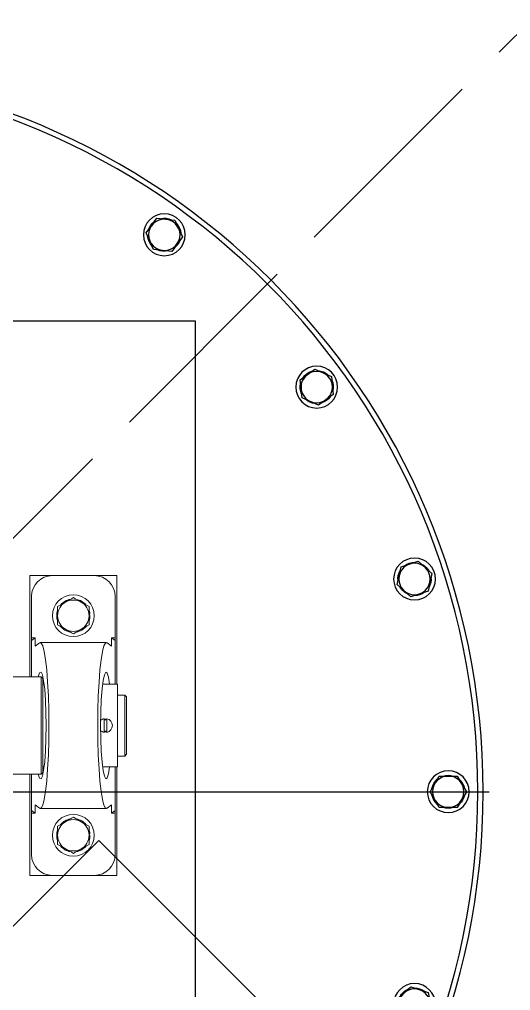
# Model space of a CAD drawing. Header units: millimetres. Extents: x 163705 to 1616509, y 81827 to 302547.
# Drawn here: x 251077 to 251359, y 152976 to 153534 of the extents above; entities that cross this region are included whole.
import ezdxf

# ---------------------------------------------------------------- set-up
doc = ezdxf.new("R2010")
doc.units = ezdxf.units.MM
doc.header["$LTSCALE"] = 10
doc.linetypes.add('ACAD_ISO02W100', pattern=[15, 12, -3])
for name, color, linetype, lineweight in [('1-文本', 4, 'Continuous', 0), ('1-标注', 3, 'Continuous', 0), ('1-虚线', 8, 'ACAD_ISO02W100', 0)]:
    doc.layers.add(name, color=color, linetype=linetype, lineweight=lineweight)

# ---------------------------------------------------------------- blocks, each defined once
blk = doc.blocks.new('A$Cf96f6bcf')
at = {"layer": '1-文本', "lineweight": -2}
blk.add_lwpolyline([(-15.9, 8.89), (-21.09, -0.11), (-15.9, -9.11), (-5.51, -9.11), (-0.31, -0.11), (-5.51, 8.89)], close=True, dxfattribs=at)
blk.add_circle((-10.7, -0.11), 12, dxfattribs=at)
for start, end in [(131.3283, 168.6717), (71.3283, 108.6717), (11.3283, 48.6717), (191.3283, 228.6717), (311.3283, 348.6717), (251.3283, 288.6717)]:
    blk.add_arc((-10.7, -0.11), 9.5, start, end, dxfattribs=at)
blk = doc.blocks.new('*X42')
at = {"layer": '1-文本', "lineweight": -2}
blk.add_circle((0, 0), 9, dxfattribs=at)
at = {"layer": '1-文本', "lineweight": -2, "rotation": 341.9999999999995}
blk.add_blockref('A$Cf96f6bcf', (10.21, -3.2), dxfattribs=at)
blk = doc.blocks.new('*X41')
at = {"layer": '1-文本', "lineweight": -2}
for p, rotation in [((6985.73, -26711.14), 287.9999999999996), ((6863.67, -26730.47), 305.9999999999995), ((7107.79, -26730.47), 269.9999999999996), ((7217.9, -26786.57), 251.9999999999996), ((7305.29, -26873.96), 233.9999999999996)]:
    blk.add_blockref('*X42', p, dxfattribs=dict(at, rotation=rotation))
blk = doc.blocks.new('A$C9d1c03df')
at = {"layer": '1-文本', "lineweight": -2}
for q in [(-1202.24, 198.22), (3.15, -1.78)]:
    blk.add_line((3.15, 198.22), q, dxfattribs=at)
blk = doc.blocks.new('*X51')
at = {"ltscale": 2}
blk.add_line((0, 83), (0, 418.5), dxfattribs=at)
blk = doc.blocks.new('A$C2352ff67')
at = {"layer": '1-文本', "lineweight": -2}
for p, q in [((1967.18, 850.01), (2387.18, 850.01)), ((2387.18, 850.01), (2387.18, 349.99))]:
    blk.add_line(p, q, dxfattribs=at)
for radius in [415, 412]:
    blk.add_circle((2117.18, 600), radius, dxfattribs=at)
at = {"layer": '1-标注'}
for points in [[(2172.68, 809.51), (2171.68, 810.51), (2170.87, 810.51), (2168.53, 810.51), (2164.88, 810.51), (2160.28, 810.51), (2155.18, 810.51), (2150.08, 810.51), (2145.48, 810.51), (2141.83, 810.51), (2139.48, 810.51), (2138.68, 810.51), (2137.68, 809.51)], [(2172.68, 805.41), (2172.68, 809.51), (2171.82, 809.51), (2169.34, 809.51), (2165.46, 809.51), (2160.59, 809.51), (2155.18, 809.51), (2149.77, 809.51), (2144.89, 809.51), (2141.02, 809.51), (2138.53, 809.51), (2137.68, 809.51), (2137.68, 805.41)], [(2178.84, 804.01), (2203.93, 804.01), (2205.52, 801.9), (2200.75, 801.9), (2202.63, 799.4), (2202.52, 798.48), (2200.82, 797.58), (2197.59, 796.73), (2192.95, 795.96), (2187.03, 795.29), (2180.05, 794.74), (2172.24, 794.33), (2163.85, 794.08), (2155.18, 794), (2146.5, 794.08), (2138.12, 794.33), (2130.31, 794.74), (2123.33, 795.29), (2117.41, 795.96), (2112.77, 796.73), (2109.54, 797.58), (2107.84, 798.48), (2107.72, 799.4), (2109.6, 801.9), (2104.84, 801.9)], [(2104.85, 804.01), (2106.43, 804.01)], [(2178.84, 796.76), (2178.84, 805.41), (2177.89, 805.41), (2175.09, 805.41), (2170.68, 805.41), (2165.01, 805.41), (2158.55, 805.41), (2151.81, 805.41), (2145.35, 805.41), (2139.68, 805.41), (2135.27, 805.41), (2132.47, 805.41), (2131.51, 805.41), (2131.51, 796.76)], [(2183.18, 755.01), (2241.18, 755.01), (2241.18, 768), (2241.18, 792.01), (2241.18, 805.01), (2178.84, 805.01)], [(2203.93, 804.01), (2205.51, 804.01)], [(2107.58, 799), (2107.58, 761.01)], [(2178.84, 800.83), (2182.94, 800.15), (2185.29, 799.39), (2185.76, 798.59), (2184.31, 797.8), (2181.03, 797.08), (2176.14, 796.46), (2169.93, 795.99), (2162.79, 795.69), (2155.18, 795.59), (2147.57, 795.69), (2140.43, 795.99), (2134.22, 796.46), (2129.32, 797.08), (2126.05, 797.8), (2124.6, 798.59), (2125.06, 799.39), (2127.42, 800.15), (2131.51, 800.83)], [(2151.55, 797.6), (2151.53, 797.71), (2151.51, 797.81), (2151.51, 797.86), (2151.5, 797.9), (2151.49, 797.95), (2151.49, 798.01), (2151.47, 798.21), (2151.47, 798.41), (2151.47, 798.61), (2151.49, 798.81), (2151.51, 799.01), (2151.55, 799.21)], [(2158.81, 799.21), (2158.84, 799.01), (2158.87, 798.81), (2158.88, 798.61), (2158.89, 798.41), (2158.88, 798.21), (2158.87, 798.01), (2158.86, 797.95), (2158.86, 797.9), (2158.85, 797.86), (2158.84, 797.81), (2158.83, 797.71), (2158.81, 797.6)], [(2202.78, 761.01), (2202.78, 799)], [(2093.81, 789.01), (2093.81, 789.41), (2092.98, 789.52), (2092.98, 789.01)], [(2219.81, 789.01), (2219.81, 789.41), (2218.98, 789.52), (2218.98, 789.01)], [(2069.18, 768.01), (2069.18, 755.01), (2127.18, 755.01)], [(2104.84, 758.11), (2109.6, 758.11), (2107.72, 760.62), (2107.84, 761.53), (2109.54, 762.43), (2112.77, 763.28), (2117.41, 764.05), (2123.33, 764.73), (2130.31, 765.27), (2138.12, 765.68), (2146.5, 765.93), (2155.18, 766.01), (2163.85, 765.93), (2172.24, 765.68), (2180.05, 765.27), (2187.03, 764.73), (2192.95, 764.05), (2197.59, 763.28), (2200.82, 762.43), (2202.52, 761.53), (2202.63, 760.62), (2200.75, 758.11), (2205.52, 758.11), (2203.93, 756), (2183.18, 756)], [(2183.18, 759.91), (2185.38, 760.68), (2185.73, 761.47), (2184.2, 762.25), (2180.88, 762.96), (2175.98, 763.57), (2169.8, 764.03), (2162.72, 764.32), (2155.18, 764.42), (2147.64, 764.32), (2140.56, 764.03), (2134.38, 763.57), (2129.48, 762.96), (2126.16, 762.25), (2124.63, 761.47), (2124.98, 760.68), (2127.18, 759.91)], [(2127.18, 761.5), (2127.18, 730.56)], [(2131.51, 763.25), (2131.51, 762.5)], [(2178.84, 762.5), (2178.84, 763.25)], [(2183.18, 727.91), (2183.18, 761.5)], [(2104.85, 756), (2106.43, 756)], [(2203.93, 756), (2205.51, 756)]]:
    blk.add_lwpolyline(points, dxfattribs=at)
for points in [[(2131.51, 805.01), (2069.18, 805.01), (2069.18, 792.01), (2069.18, 768, 0.414158), (2081.18, 756), (2104.85, 756), (2104.84, 757.06), (2104.84, 758.11), (2106.43, 756), (2127.18, 756)], [(2131.51, 804.01), (2106.43, 804.01), (2104.84, 801.9), (2104.84, 802.96), (2104.85, 804.01), (2081.18, 804.01, 0.414158), (2069.18, 792.01)], [(2205.52, 801.9), (2205.51, 802.96), (2205.51, 804.01), (2229.18, 804.01, -0.414158), (2241.18, 792.01)], [(2152.32, 795.61, -0.143969), (2151.26, 797.6), (2159.1, 797.6, -0.144795), (2158.04, 795.61)], [(2088.99, 789.01, -0.08544), (2092.21, 789.56), (2092.21, 789.01, 0.267854), (2084.38, 784.51, 0.268109), (2084.38, 775.51, 0.268016), (2092.18, 771, 0.267898), (2099.97, 775.51, 0.267639), (2099.97, 784.51, 0.267736), (2092.18, 789.01)], [(2214.99, 789.01, -0.085513), (2218.21, 789.56), (2218.18, 789.01, 0.267927), (2210.39, 784.51, 0.268109), (2210.39, 775.51, 0.268088), (2218.18, 771, 0.268133), (2225.97, 775.51, 0.268109), (2225.97, 784.51, 0.267971), (2218.18, 789.01)], [(2205.52, 758.11), (2205.51, 757.06), (2205.51, 756), (2229.18, 756, 0.414158), (2241.18, 768)]]:
    blk.add_lwpolyline(points, format="xyb", dxfattribs=at)
blk.add_lwpolyline([(2159.1, 799.21), (2151.26, 799.21, -0.356415), (2155.18, 802.41, -0.356569)], format="xyb", close=True, dxfattribs=at)
for points in [[(2084.38, 784.51), (2084.46, 784.65), (2084.55, 784.79), (2084.59, 784.87), (2084.63, 784.94), (2084.67, 785.01), (2084.71, 785.08), (2084.88, 785.36), (2085.04, 785.65), (2085.37, 786.22), (2085.7, 786.78), (2086.34, 787.9), (2086.98, 789.01), (2087.3, 789.01), (2087.62, 789.01), (2087.94, 789.01), (2088.26, 789.01), (2088.91, 789.01), (2089.56, 789.01), (2090.21, 789.01), (2090.86, 789.01), (2091.52, 789.01), (2092.18, 789.01), (2092.84, 789.01), (2093.5, 789.01), (2093.58, 789.01), (2093.66, 789.01), (2093.75, 789.01), (2093.83, 789.01), (2094, 789.01), (2094.16, 789.01), (2094.49, 789.01), (2094.81, 789.01), (2095.46, 789.01), (2096.1, 789.01), (2096.74, 789.01), (2097.37, 789.01), (2098.01, 787.9), (2098.66, 786.78), (2098.98, 786.21), (2099.31, 785.65), (2099.64, 785.08), (2099.97, 784.51), (2100.05, 784.36), (2100.14, 784.22), (2100.18, 784.15), (2100.22, 784.07), (2100.26, 784), (2100.3, 783.93), (2100.47, 783.65), (2100.63, 783.36), (2100.96, 782.79), (2101.29, 782.23), (2101.93, 781.11), (2102.57, 780.01), (2101.93, 778.9), (2101.29, 777.78), (2100.96, 777.22), (2100.63, 776.65), (2100.3, 776.08), (2099.97, 775.51), (2099.89, 775.36), (2099.81, 775.22), (2099.76, 775.15), (2099.72, 775.07), (2099.68, 775), (2099.64, 774.93), (2099.48, 774.65), (2099.31, 774.36), (2098.98, 773.79), (2098.66, 773.23), (2098.01, 772.11), (2097.37, 771), (2096.74, 771), (2096.1, 771), (2095.46, 771), (2094.81, 771), (2094.49, 771), (2094.16, 771), (2094, 771), (2093.83, 771), (2093.75, 771), (2093.66, 771), (2093.58, 771), (2093.5, 771), (2092.84, 771), (2092.18, 771), (2091.52, 771), (2090.86, 771), (2090.21, 771), (2089.56, 771), (2088.91, 771), (2088.26, 771), (2087.94, 771), (2087.62, 771), (2087.3, 771), (2086.98, 771), (2086.34, 772.11), (2085.69, 773.23), (2085.37, 773.8), (2085.04, 774.36), (2084.71, 774.93), (2084.38, 775.51), (2084.3, 775.65), (2084.22, 775.79), (2084.18, 775.86), (2084.13, 775.94), (2084.09, 776.01), (2084.05, 776.08), (2083.89, 776.36), (2083.72, 776.65), (2083.39, 777.22), (2083.07, 777.78), (2082.42, 778.9), (2081.78, 780.01), (2082.42, 781.11), (2083.07, 782.23), (2083.39, 782.8), (2083.72, 783.36), (2084.05, 783.93)], [(2223.38, 771), (2222.75, 771), (2222.11, 771), (2221.46, 771), (2220.82, 771), (2220.49, 771), (2220.16, 771), (2220, 771), (2219.83, 771), (2219.75, 771), (2219.67, 771), (2219.58, 771), (2219.5, 771), (2218.84, 771), (2218.18, 771), (2217.52, 771), (2216.87, 771), (2216.22, 771), (2215.56, 771), (2214.91, 771), (2214.26, 771), (2213.94, 771), (2213.62, 771), (2213.3, 771), (2212.98, 771), (2212.35, 772.11), (2211.7, 773.23), (2211.37, 773.8), (2211.05, 774.36), (2210.72, 774.93), (2210.39, 775.51), (2210.3, 775.65), (2210.22, 775.79), (2210.18, 775.86), (2210.14, 775.94), (2210.1, 776.01), (2210.05, 776.08), (2209.89, 776.36), (2209.72, 776.65), (2209.4, 777.22), (2209.07, 777.78), (2208.43, 778.9), (2207.79, 780.01), (2208.43, 781.11), (2209.07, 782.23), (2209.4, 782.8), (2209.73, 783.36), (2210.05, 783.93), (2210.39, 784.51), (2210.47, 784.65), (2210.55, 784.79), (2210.59, 784.87), (2210.64, 784.94), (2210.67, 785.01), (2210.72, 785.08), (2210.88, 785.36), (2211.05, 785.65), (2211.37, 786.22), (2211.7, 786.78), (2212.35, 787.9), (2212.98, 789.01), (2213.3, 789.01), (2213.62, 789.01), (2213.94, 789.01), (2214.26, 789.01), (2214.91, 789.01), (2215.56, 789.01), (2216.22, 789.01), (2216.87, 789.01), (2217.52, 789.01), (2218.18, 789.01), (2218.84, 789.01), (2219.5, 789.01), (2219.58, 789.01), (2219.67, 789.01), (2219.75, 789.01), (2219.83, 789.01), (2220, 789.01), (2220.16, 789.01), (2220.49, 789.01), (2220.82, 789.01), (2221.46, 789.01), (2222.11, 789.01), (2222.75, 789.01), (2223.38, 789.01), (2224.02, 787.9), (2224.66, 786.78), (2224.99, 786.21), (2225.31, 785.65), (2225.64, 785.08), (2225.97, 784.51), (2226.06, 784.36), (2226.14, 784.22), (2226.18, 784.15), (2226.22, 784.07), (2226.27, 784), (2226.31, 783.93), (2226.47, 783.65), (2226.64, 783.36), (2226.96, 782.79), (2227.29, 782.23), (2227.93, 781.11), (2228.57, 780.01), (2227.93, 778.9), (2227.29, 777.78), (2226.96, 777.22), (2226.64, 776.65), (2226.3, 776.08), (2225.97, 775.51), (2225.89, 775.36), (2225.81, 775.22), (2225.77, 775.15), (2225.73, 775.07), (2225.68, 775), (2225.64, 774.93), (2225.48, 774.65), (2225.31, 774.36), (2224.99, 773.79), (2224.66, 773.23), (2224.02, 772.11)], [(2182.18, 762.5), (2181.26, 762.5), (2178.56, 762.5), (2174.27, 762.5), (2168.68, 762.5), (2162.17, 762.5), (2155.18, 762.5), (2148.19, 762.5), (2141.68, 762.5), (2136.09, 762.5), (2131.79, 762.5), (2129.1, 762.5), (2128.18, 762.5), (2127.18, 761.5), (2127.99, 761.5), (2130.39, 761.5), (2134.22, 761.5), (2139.27, 761.5), (2145.25, 761.5), (2151.8, 761.5), (2158.55, 761.5), (2165.11, 761.5), (2171.08, 761.5), (2176.14, 761.5), (2179.97, 761.5), (2182.36, 761.5), (2183.18, 761.5)]]:
    blk.add_lwpolyline(points, close=True, dxfattribs=at)
for centre in [(2092.18, 780.01), (2218.18, 780)]:
    blk.add_circle(centre, 12, dxfattribs=at)
for centre, radius, start, end in [((2155.12, 798.41), 3.27, 165.8246, 194.1754), ((2155.17, 798.41), 3.34, 346.1232, 13.8768), ((2092.18, 780.01), 9.55, 130.4871, 169.3989), ((2092.23, 780.18), 9.37, 70.4812, 80.2686), ((2092.18, 780.01), 9.55, 10.5837, 49.4491), ((2218.19, 780), 9.57, 130.5191, 169.3669), ((2218.21, 780.11), 9.44, 70.5194, 80.2303), ((2218.18, 780), 9.55, 10.61, 49.4669), ((2092.17, 780), 9.54, 190.6131, 229.4706), ((2092.17, 780.01), 9.56, 310.6092, 349.3697), ((2218.18, 780), 9.55, 190.619, 229.4207), ((2218.19, 780), 9.54, 310.5949, 349.4282), ((2092.17, 780), 9.55, 250.5639, 289.4361), ((2218.18, 780), 9.55, 250.5639, 289.4361)]:
    blk.add_arc(centre, radius, start, end, dxfattribs=at)
at = {"ltscale": 2}
blk.add_blockref('*X51', (2117.18, 600), dxfattribs=at)
at = {"layer": '1-文本', "lineweight": -2, "rotation": 315}
blk.add_blockref('A$C9d1c03df', (1946.83, 656.69), dxfattribs=at)
at = {"layer": '1-文本', "lineweight": -2}
blk.add_blockref('*X41', (-4868.55, 27706.14), dxfattribs=at)
blk = doc.blocks.new('A$C285bc443')
at = {"layer": '1-虚线'}
blk.add_lwpolyline([(2418.33, 1273.9), (721.27, -423.15), (2418.33, -2120.21, -2.414214)], format="xyb", close=True, dxfattribs=at)
at = {"xscale": -1, "rotation": 180}
blk.add_blockref('A$C2352ff67', (-1395.91, 176.85), dxfattribs=at)
blk = doc.blocks.new('A$C790c3438')
at = {"rotation": 90}
blk.add_blockref('A$C285bc443', (5360.37, 13363.05), dxfattribs=at)

msp = doc.modelspace()

# ---------------------------------------------------------------- block references
msp.add_blockref('A$C790c3438', (245144.313, 139006.156))

doc.saveas('drawing.dxf')
